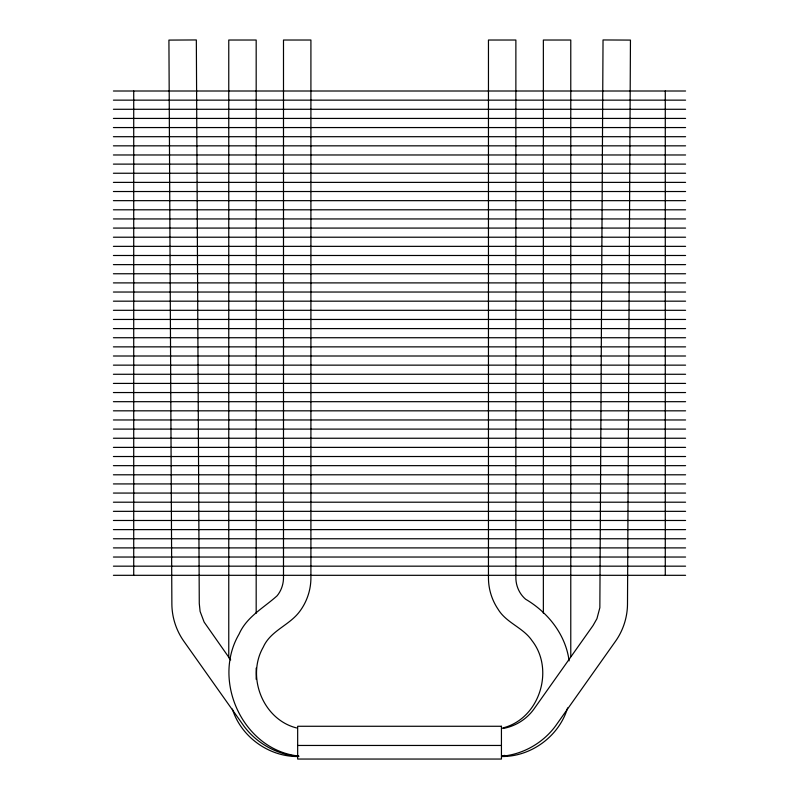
<?xml version="1.0" encoding="UTF-8"?>
<svg xmlns="http://www.w3.org/2000/svg" width="799" height="799" viewBox="0 0 799 799"><rect width="100%" height="100%" fill="white"/><g stroke="black" fill="none" stroke-linecap="round" stroke-linejoin="round"><path stroke-width="1.2" d="M567.58 707.924C559.22 736.039 531.465 756.563 502.162 756.533M502.731 727.959C539.255 719.01 554.955 670.071 532.064 640.718C523.225 627.555 506.366 622.99 498.107 609.267C491.854 600.039 488.439 588.943 488.459 577.787L488.459 40.02L515.874 40.02L515.874 577.297C515.735 585.557 519.29 593.817 525.592 599.2C547.974 612.384 565.692 634.606 569.108 660.873M503 728.478C515.155 726.381 526.301 719.44 533.612 709.512L593.008 625.597L596.933 618.696L599.849 607.699L603.035 39.95L630.451 40.09L627.495 604.394C627.335 617.367 623.21 630.221 615.789 640.868L555.395 726.171C542.791 743.12 522.886 754.486 501.792 756.214M501.622 755.894L504.838 755.385M113.418 91.006L685.582 91.006M113.418 100.145L685.582 100.145M113.418 109.283L685.582 109.283M113.418 118.422L685.582 118.422M113.418 127.56L685.582 127.56M113.418 136.699L685.582 136.699M113.418 145.837L685.582 145.837M113.418 154.976L685.582 154.976M113.418 164.115L685.582 164.115M113.418 173.243L685.582 173.243M113.418 182.382L685.582 182.382M113.418 191.52L685.582 191.52M113.418 200.659L685.582 200.659M113.418 209.797L685.582 209.797M113.418 218.936L685.582 218.936M113.418 228.075L685.582 228.075M113.418 237.213L685.582 237.213M113.418 246.352L685.582 246.352M113.418 255.49L685.582 255.49M113.418 264.629L685.582 264.629M113.418 273.757L685.582 273.757M113.418 282.896L685.582 282.896M113.418 292.034L685.582 292.034M113.418 301.173L685.582 301.173M113.418 310.312L685.582 310.312M113.418 319.45L685.582 319.45M113.418 328.589L685.582 328.589M113.418 337.727L685.582 337.727M113.418 346.866L685.582 346.866M113.418 356.004L685.582 356.004M113.418 365.143L685.582 365.143M113.418 374.272L685.582 374.272M113.418 383.41L685.582 383.41M113.418 392.549L685.582 392.549M113.418 401.687L685.582 401.687M113.418 410.826L685.582 410.826M113.418 419.964L685.582 419.964M113.418 429.103L685.582 429.103M113.418 438.242L685.582 438.242M113.418 447.38L685.582 447.38M113.418 456.519L685.582 456.519M113.418 465.657L685.582 465.657M113.418 474.796L685.582 474.796M113.418 483.924L685.582 483.924M113.418 493.063L685.582 493.063M113.418 502.201L685.582 502.201M113.418 511.34L685.582 511.34M113.418 520.479L685.582 520.479M113.418 529.617L685.582 529.617M113.418 538.756L685.582 538.756M113.418 547.894L685.582 547.894M113.418 557.033L685.582 557.033M113.418 566.171L685.582 566.171M113.418 575.31L685.582 575.31M297.667 745.457L501.432 745.457M297.378 756.533C268.534 756.533 241.008 736.668 232.389 709.073M298.736 756.353C277.233 754.835 256.799 743.47 243.975 726.171L183.58 640.868C176.16 630.221 172.035 617.367 171.875 604.394L168.919 40.09L196.334 39.95L199.281 603.555L200.11 611.455L204.135 622.091L230.691 659.974M298.816 756.064C243.685 750.411 211.286 681.387 239.061 634.136C246.751 616.668 263.77 607.849 277.133 595.764C281.348 590.601 283.575 583.949 283.495 577.297L283.495 40.02L310.911 40.02L310.911 577.787C310.941 590.551 306.436 603.235 298.377 613.133C287.89 625.857 270.282 631.24 263.271 647.14C246.172 676.833 263.021 719.589 296.639 727.959M665.277 91.006L665.277 575.31M570.776 656.558L570.776 40.02L543.36 40.02L543.36 613.262M256.179 613.262L256.179 40.02L228.764 40.02L228.764 657.807M256.179 668.094L256.179 679.31M133.723 91.006L133.723 575.31M501.432 726.271L297.667 726.271L297.667 759.05L501.442 759.05L501.432 726.271"/></g></svg>
